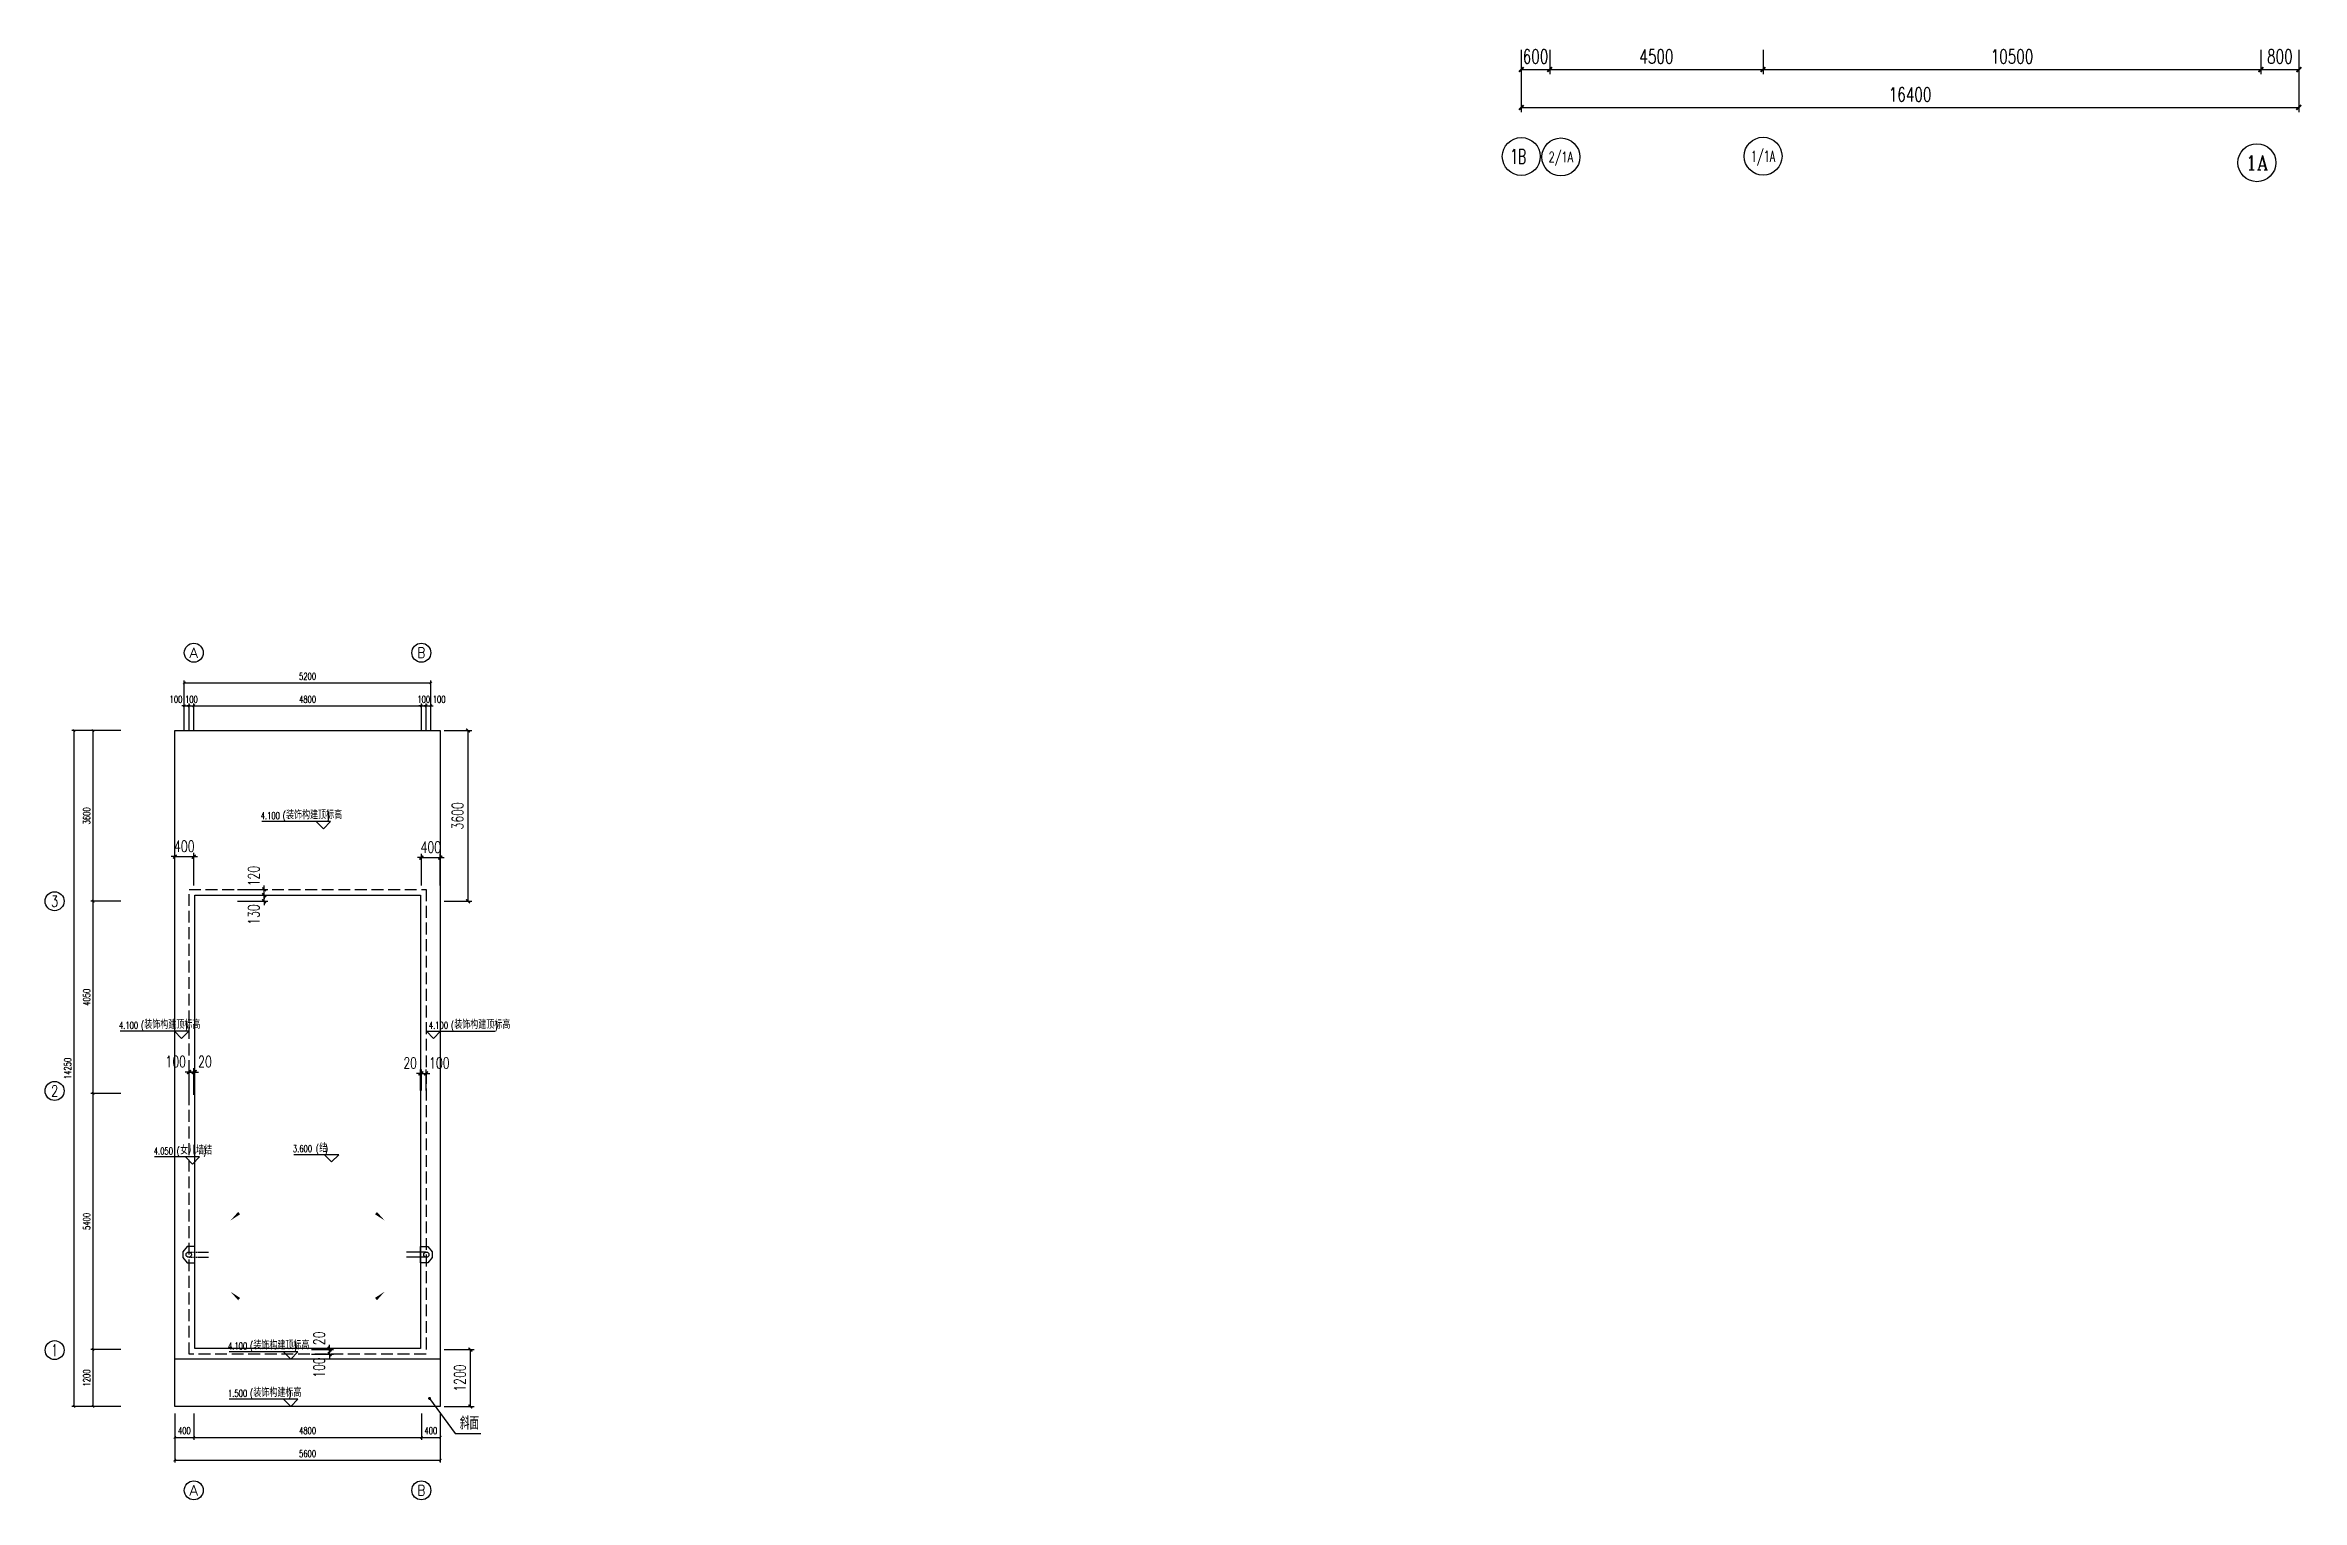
# Model space of a CAD drawing. Extents: x -474411 to 577939, y 0 to 1014176.
# Drawn here: x 384411 to 432010, y 707101 to 737767 of the extents above; entities that cross this region are included whole.
import ezdxf
from ezdxf.enums import TextEntityAlignment as Align

# ---------------------------------------------------------------- set-up
doc = ezdxf.new("R2010")
doc.units = 0
doc.header["$LTSCALE"] = 1000
doc.header["$MEASUREMENT"] = 0
doc.linetypes.add('DASH', pattern=[0.35, 0.25, -0.1])
doc.layers.get('Defpoints').update_dxf_attribs({"color": 210})
for name, color, linetype in [('A-AXIS-D', 1, 'Continuous'), ('A-AXIS-DP', 126, 'Continuous'), ('A-AXIS-ELEV', 4, 'Continuous'), ('A-AXIS-SYMB', 3, 'Continuous'), ('A-DRAIN', 142, 'Continuous'), ('A-LIN-V', 9, 'Continuous'), ('A-SFCE', 30, 'Continuous'), ('PUB_TEXT', 7, 'Continuous')]:
    doc.layers.add(name, color=color, linetype=linetype)
doc.styles.add('_TCH_AXIS', font='COMPLEX', dxfattribs={"bigfont": 'GBCBIG'})
doc.styles.add('_TCH_DIM', font='SIMPLEX', dxfattribs={"bigfont": 'GBCBIG'})
doc.styles.add('_TCH_DIM_T3', font='SIMPLEX', dxfattribs={"width": 0.705882, "bigfont": 'GBCBIG'})
doc.dimstyles.new('_TCH_ARCH&&100', dxfattribs={"dimtxt": 297.5, "dimasz": 100, "dimexe": 100, "dimexo": 100, "dimgap": 126.25, "dimtad": 1, "dimdec": 0, "dimzin": 0, "dimdsep": 46, "dimtxsty": '_TCH_DIM_T3', "dimblk": 'ARCHTICK', "dimcen": 0.09, "dimclrt": 7, "dimazin": 2, "dimtfac": 1, "dimtdec": 0, "dimtix": 1, "dimtmove": 2, "dimatfit": 3, "dimfxl": 0, "dimtolj": 1, "dimtzin": 0, "dimarcsym": 0})
doc.dimstyles.new('_TCH_ARCH&&50', dxfattribs={"dimtxt": 148.75, "dimasz": 50, "dimexe": 50, "dimexo": 50, "dimgap": 63.125, "dimtad": 1, "dimdec": 0, "dimzin": 0, "dimdsep": 46, "dimtxsty": '_TCH_DIM_T3', "dimblk": 'ARCHTICK', "dimcen": 0.09, "dimclrt": 7, "dimazin": 2, "dimtfac": 1, "dimtdec": 0, "dimtix": 1, "dimtmove": 2, "dimatfit": 3, "dimfxl": 0, "dimtolj": 1, "dimtzin": 0, "dimarcsym": 0})
doc.dimstyles.new('_TCH_ARCH&&80', dxfattribs={"dimtxt": 238, "dimasz": 80, "dimexe": 80, "dimexo": 80, "dimgap": 101, "dimtad": 1, "dimdec": 0, "dimzin": 0, "dimdsep": 46, "dimtxsty": '_TCH_DIM_T3', "dimblk": 'ARCHTICK', "dimcen": 0.09, "dimclrt": 7, "dimazin": 2, "dimtfac": 1, "dimtdec": 0, "dimtix": 1, "dimtmove": 2, "dimatfit": 3, "dimfxl": 0, "dimtolj": 1, "dimtzin": 0, "dimarcsym": 0})

# ---------------------------------------------------------------- blocks, each defined once
blk = doc.blocks.new('_ArchTick')
at = {"color": 0, "linetype": 'ByBlock', "const_width": 0.4}
blk.add_lwpolyline([(-0.5, -0.5), (0.5, 0.5)], dxfattribs=at)
blk = doc.blocks.new('*D893')
at = {"layer": 'A-AXIS-D', "color": 0, "lineweight": -2}
for p, q in [((415546, 737667), (415546, 737153)), ((416146, 737667), (416146, 737153)), ((415546, 737253), (416146, 737253))]:
    blk.add_line(p, q, dxfattribs=at)
at = {"layer": 'Defpoints', "color": 0}
for p in [(415546, 737767), (416146, 737767), (416146, 737253)]:
    blk.add_point(p, dxfattribs=at)
at = {"layer": 'A-AXIS-D', "color": 0, "lineweight": -2, "xscale": 100, "yscale": 100, "zscale": 100, "rotation": 180}
blk.add_blockref('_ArchTick', (415546, 737253), dxfattribs=at)
at = {"layer": 'A-AXIS-D', "color": 0, "lineweight": -2, "xscale": 100, "yscale": 100, "zscale": 100}
blk.add_blockref('_ArchTick', (416146, 737253), dxfattribs=at)
at = {"layer": 'A-AXIS-D', "color": 7, "insert": (415846, 737528), "char_height": 297.5, "attachment_point": 5, "style": '_TCH_DIM_T3'}
blk.add_mtext('\\A1;600', dxfattribs=at)
blk = doc.blocks.new('*D894')
at = {"layer": 'A-AXIS-D', "color": 0, "lineweight": -2}
for p, q in [((416146, 737667), (416146, 737153)), ((420646, 737667), (420646, 737153)), ((416146, 737253), (420646, 737253))]:
    blk.add_line(p, q, dxfattribs=at)
at = {"layer": 'Defpoints', "color": 0}
for p in [(416146, 737767), (420646, 737767), (420646, 737253)]:
    blk.add_point(p, dxfattribs=at)
at = {"layer": 'A-AXIS-D', "color": 0, "lineweight": -2, "xscale": 100, "yscale": 100, "zscale": 100, "rotation": 180}
blk.add_blockref('_ArchTick', (416146, 737253), dxfattribs=at)
at = {"layer": 'A-AXIS-D', "color": 0, "lineweight": -2, "xscale": 100, "yscale": 100, "zscale": 100}
blk.add_blockref('_ArchTick', (420646, 737253), dxfattribs=at)
at = {"layer": 'A-AXIS-D', "color": 7, "insert": (418396, 737528), "char_height": 297.5, "attachment_point": 5, "style": '_TCH_DIM_T3'}
blk.add_mtext('\\A1;4500', dxfattribs=at)
blk = doc.blocks.new('*D895')
at = {"layer": 'A-AXIS-D', "color": 0, "lineweight": -2}
for p, q in [((420646, 737667), (420646, 737153)), ((431146, 737667), (431146, 737153)), ((420646, 737253), (431146, 737253))]:
    blk.add_line(p, q, dxfattribs=at)
at = {"layer": 'Defpoints', "color": 0}
for p in [(420646, 737767), (431146, 737767), (431146, 737253)]:
    blk.add_point(p, dxfattribs=at)
at = {"layer": 'A-AXIS-D', "color": 0, "lineweight": -2, "xscale": 100, "yscale": 100, "zscale": 100, "rotation": 180}
blk.add_blockref('_ArchTick', (420646, 737253), dxfattribs=at)
at = {"layer": 'A-AXIS-D', "color": 0, "lineweight": -2, "xscale": 100, "yscale": 100, "zscale": 100}
blk.add_blockref('_ArchTick', (431146, 737253), dxfattribs=at)
at = {"layer": 'A-AXIS-D', "color": 7, "insert": (425896, 737528), "char_height": 297.5, "attachment_point": 5, "style": '_TCH_DIM_T3'}
blk.add_mtext('\\A1;10500', dxfattribs=at)
blk = doc.blocks.new('*D896')
at = {"layer": 'A-AXIS-D', "color": 0, "lineweight": -2}
for p, q in [((431146, 737667), (431146, 737153)), ((431946, 737667), (431946, 737153)), ((431146, 737253), (431946, 737253))]:
    blk.add_line(p, q, dxfattribs=at)
at = {"layer": 'Defpoints', "color": 0}
for p in [(431146, 737767), (431946, 737767), (431946, 737253)]:
    blk.add_point(p, dxfattribs=at)
at = {"layer": 'A-AXIS-D', "color": 0, "lineweight": -2, "xscale": 100, "yscale": 100, "zscale": 100, "rotation": 180}
blk.add_blockref('_ArchTick', (431146, 737253), dxfattribs=at)
at = {"layer": 'A-AXIS-D', "color": 0, "lineweight": -2, "xscale": 100, "yscale": 100, "zscale": 100}
blk.add_blockref('_ArchTick', (431946, 737253), dxfattribs=at)
at = {"layer": 'A-AXIS-D', "color": 7, "insert": (431546, 737528), "char_height": 297.5, "attachment_point": 5, "style": '_TCH_DIM_T3'}
blk.add_mtext('\\A1;800', dxfattribs=at)
blk = doc.blocks.new('*D897')
at = {"layer": 'A-AXIS-D', "color": 0, "lineweight": -2}
for p, q in [((415546, 737567), (415546, 736353)), ((431946, 737567), (431946, 736353)), ((415546, 736453), (431946, 736453))]:
    blk.add_line(p, q, dxfattribs=at)
at = {"layer": 'Defpoints', "color": 0}
for p in [(415546, 737667), (431946, 737667), (431946, 736453)]:
    blk.add_point(p, dxfattribs=at)
at = {"layer": 'A-AXIS-D', "color": 0, "lineweight": -2, "xscale": 100, "yscale": 100, "zscale": 100, "rotation": 180}
blk.add_blockref('_ArchTick', (415546, 736453), dxfattribs=at)
at = {"layer": 'A-AXIS-D', "color": 0, "lineweight": -2, "xscale": 100, "yscale": 100, "zscale": 100}
blk.add_blockref('_ArchTick', (431946, 736453), dxfattribs=at)
at = {"layer": 'A-AXIS-D', "color": 7, "insert": (423746, 736728), "char_height": 297.5, "attachment_point": 5, "style": '_TCH_DIM_T3'}
blk.add_mtext('\\A1;16400', dxfattribs=at)
blk = doc.blocks.new('*D949')
at = {"layer": 'A-AXIS-D', "color": 0, "lineweight": -2}
for p, q in [((386008, 710270), (385372, 710270)), ((385422, 709070), (385422, 710270)), ((386008, 709070), (385372, 709070))]:
    blk.add_line(p, q, dxfattribs=at)
at = {"layer": 'Defpoints', "color": 0}
for p in [(385422, 710270), (386058, 710270), (386058, 709070)]:
    blk.add_point(p, dxfattribs=at)
at = {"layer": 'A-AXIS-D', "color": 0, "lineweight": -2, "xscale": 50, "yscale": 50, "zscale": 50}
for p, rotation in [((385422, 710270), 90), ((385422, 709070), 270)]:
    blk.add_blockref('_ArchTick', p, dxfattribs=dict(at, rotation=rotation))
at = {"layer": 'A-AXIS-D', "color": 7, "insert": (385284, 709670), "char_height": 148.8, "attachment_point": 5, "rotation": 90, "style": '_TCH_DIM_T3'}
blk.add_mtext('\\A1;1200', dxfattribs=at)
blk = doc.blocks.new('*D950')
at = {"layer": 'A-AXIS-D', "color": 0, "lineweight": -2}
for p, q in [((386008, 715670), (385372, 715670)), ((385422, 710270), (385422, 715670)), ((386008, 710270), (385372, 710270))]:
    blk.add_line(p, q, dxfattribs=at)
at = {"layer": 'Defpoints', "color": 0}
for p in [(385422, 715670), (386058, 715670), (386058, 710270)]:
    blk.add_point(p, dxfattribs=at)
at = {"layer": 'A-AXIS-D', "color": 0, "lineweight": -2, "xscale": 50, "yscale": 50, "zscale": 50}
for p, rotation in [((385422, 715670), 90), ((385422, 710270), 270)]:
    blk.add_blockref('_ArchTick', p, dxfattribs=dict(at, rotation=rotation))
at = {"layer": 'A-AXIS-D', "color": 7, "insert": (385284, 712970), "char_height": 148.8, "attachment_point": 5, "rotation": 90, "style": '_TCH_DIM_T3'}
blk.add_mtext('\\A1;5400', dxfattribs=at)
blk = doc.blocks.new('*D951')
at = {"layer": 'A-AXIS-D', "color": 0, "lineweight": -2}
for p, q in [((386008, 719720), (385372, 719720)), ((385422, 715670), (385422, 719720)), ((386008, 715670), (385372, 715670))]:
    blk.add_line(p, q, dxfattribs=at)
at = {"layer": 'Defpoints', "color": 0}
for p in [(385422, 719720), (386058, 719720), (386058, 715670)]:
    blk.add_point(p, dxfattribs=at)
at = {"layer": 'A-AXIS-D', "color": 0, "lineweight": -2, "xscale": 50, "yscale": 50, "zscale": 50}
for p, rotation in [((385422, 719720), 90), ((385422, 715670), 270)]:
    blk.add_blockref('_ArchTick', p, dxfattribs=dict(at, rotation=rotation))
at = {"layer": 'A-AXIS-D', "color": 7, "insert": (385284, 717695), "char_height": 148.8, "attachment_point": 5, "rotation": 90, "style": '_TCH_DIM_T3'}
blk.add_mtext('\\A1;4050', dxfattribs=at)
blk = doc.blocks.new('*D952')
at = {"layer": 'A-AXIS-D', "color": 0, "lineweight": -2}
for p, q in [((386008, 723320), (385372, 723320)), ((385422, 719720), (385422, 723320)), ((386008, 719720), (385372, 719720))]:
    blk.add_line(p, q, dxfattribs=at)
at = {"layer": 'Defpoints', "color": 0}
for p in [(385422, 723320), (386058, 723320), (386058, 719720)]:
    blk.add_point(p, dxfattribs=at)
at = {"layer": 'A-AXIS-D', "color": 0, "lineweight": -2, "xscale": 50, "yscale": 50, "zscale": 50}
for p, rotation in [((385422, 723320), 90), ((385422, 719720), 270)]:
    blk.add_blockref('_ArchTick', p, dxfattribs=dict(at, rotation=rotation))
at = {"layer": 'A-AXIS-D', "color": 7, "insert": (385284, 721520), "char_height": 148.8, "attachment_point": 5, "rotation": 90, "style": '_TCH_DIM_T3'}
blk.add_mtext('\\A1;3600', dxfattribs=at)
blk = doc.blocks.new('*D953')
at = {"layer": 'A-AXIS-D', "color": 0, "lineweight": -2}
for p, q in [((392346, 708920), (392346, 708369)), ((392746, 708920), (392746, 708369)), ((392346, 708419), (392746, 708419))]:
    blk.add_line(p, q, dxfattribs=at)
at = {"layer": 'Defpoints', "color": 0}
for p in [(392346, 708970), (392746, 708970), (392746, 708419)]:
    blk.add_point(p, dxfattribs=at)
at = {"layer": 'A-AXIS-D', "color": 0, "lineweight": -2, "xscale": 50, "yscale": 50, "zscale": 50, "rotation": 180}
blk.add_blockref('_ArchTick', (392346, 708419), dxfattribs=at)
at = {"layer": 'A-AXIS-D', "color": 0, "lineweight": -2, "xscale": 50, "yscale": 50, "zscale": 50}
blk.add_blockref('_ArchTick', (392746, 708419), dxfattribs=at)
at = {"layer": 'A-AXIS-D', "color": 7, "insert": (392546, 708557), "char_height": 148.8, "attachment_point": 5, "style": '_TCH_DIM_T3'}
blk.add_mtext('\\A1;400', dxfattribs=at)
blk = doc.blocks.new('*D954')
at = {"layer": 'A-AXIS-D', "color": 0, "lineweight": -2}
for p, q in [((387546, 708920), (387546, 708369)), ((392346, 708920), (392346, 708369)), ((387546, 708419), (392346, 708419))]:
    blk.add_line(p, q, dxfattribs=at)
at = {"layer": 'Defpoints', "color": 0}
for p in [(387546, 708970), (392346, 708970), (392346, 708419)]:
    blk.add_point(p, dxfattribs=at)
at = {"layer": 'A-AXIS-D', "color": 0, "lineweight": -2, "xscale": 50, "yscale": 50, "zscale": 50, "rotation": 180}
blk.add_blockref('_ArchTick', (387546, 708419), dxfattribs=at)
at = {"layer": 'A-AXIS-D', "color": 0, "lineweight": -2, "xscale": 50, "yscale": 50, "zscale": 50}
blk.add_blockref('_ArchTick', (392346, 708419), dxfattribs=at)
at = {"layer": 'A-AXIS-D', "color": 7, "insert": (389946, 708557), "char_height": 148.8, "attachment_point": 5, "style": '_TCH_DIM_T3'}
blk.add_mtext('\\A1;4800', dxfattribs=at)
blk = doc.blocks.new('*D955')
at = {"layer": 'A-AXIS-D', "color": 0, "lineweight": -2}
for p, q in [((387146, 708920), (387146, 708369)), ((387546, 708920), (387546, 708369)), ((387146, 708419), (387546, 708419))]:
    blk.add_line(p, q, dxfattribs=at)
at = {"layer": 'Defpoints', "color": 0}
for p in [(387146, 708970), (387546, 708970), (387546, 708419)]:
    blk.add_point(p, dxfattribs=at)
at = {"layer": 'A-AXIS-D', "color": 0, "lineweight": -2, "xscale": 50, "yscale": 50, "zscale": 50, "rotation": 180}
blk.add_blockref('_ArchTick', (387146, 708419), dxfattribs=at)
at = {"layer": 'A-AXIS-D', "color": 0, "lineweight": -2, "xscale": 50, "yscale": 50, "zscale": 50}
blk.add_blockref('_ArchTick', (387546, 708419), dxfattribs=at)
at = {"layer": 'A-AXIS-D', "color": 7, "insert": (387346, 708557), "char_height": 148.8, "attachment_point": 5, "style": '_TCH_DIM_T3'}
blk.add_mtext('\\A1;400', dxfattribs=at)
blk = doc.blocks.new('*D956')
at = {"layer": 'A-AXIS-D', "color": 0, "lineweight": -2}
for p, q in [((387146, 708920), (387146, 707889)), ((392746, 708920), (392746, 707889)), ((387146, 707939), (392746, 707939))]:
    blk.add_line(p, q, dxfattribs=at)
at = {"layer": 'Defpoints', "color": 0}
for p in [(387146, 708970), (392746, 708970), (392746, 707939)]:
    blk.add_point(p, dxfattribs=at)
at = {"layer": 'A-AXIS-D', "color": 0, "lineweight": -2, "xscale": 50, "yscale": 50, "zscale": 50, "rotation": 180}
blk.add_blockref('_ArchTick', (387146, 707939), dxfattribs=at)
at = {"layer": 'A-AXIS-D', "color": 0, "lineweight": -2, "xscale": 50, "yscale": 50, "zscale": 50}
blk.add_blockref('_ArchTick', (392746, 707939), dxfattribs=at)
at = {"layer": 'A-AXIS-D', "color": 7, "insert": (389946, 708077), "char_height": 148.8, "attachment_point": 5, "style": '_TCH_DIM_T3'}
blk.add_mtext('\\A1;5600', dxfattribs=at)
blk = doc.blocks.new('*D957')
at = {"layer": 'A-AXIS-D', "color": 0, "lineweight": -2}
for p, q in [((386008, 723320), (384972, 723320)), ((385022, 709070), (385022, 723320)), ((386008, 709070), (384972, 709070))]:
    blk.add_line(p, q, dxfattribs=at)
at = {"layer": 'Defpoints', "color": 0}
for p in [(385022, 723320), (386058, 723320), (386058, 709070)]:
    blk.add_point(p, dxfattribs=at)
at = {"layer": 'A-AXIS-D', "color": 0, "lineweight": -2, "xscale": 50, "yscale": 50, "zscale": 50}
for p, rotation in [((385022, 723320), 90), ((385022, 709070), 270)]:
    blk.add_blockref('_ArchTick', p, dxfattribs=dict(at, rotation=rotation))
at = {"layer": 'A-AXIS-D', "color": 7, "insert": (384884, 716195), "char_height": 148.8, "attachment_point": 5, "rotation": 90, "style": '_TCH_DIM_T3'}
blk.add_mtext('\\A1;14250', dxfattribs=at)
blk = doc.blocks.new('*D916')
at = {"layer": 'A-AXIS-D', "color": 0, "lineweight": -2}
for p, q in [((392446, 723841), (392396, 723841)), ((392446, 723330), (392446, 723891)), ((392446, 723841), (392546, 723841)), ((392546, 723330), (392546, 723891)), ((392546, 723841), (392596, 723841))]:
    blk.add_line(p, q, dxfattribs=at)
at = {"layer": 'Defpoints', "color": 0}
for p in [(392546, 723841), (392446, 723280), (392546, 723280)]:
    blk.add_point(p, dxfattribs=at)
at = {"layer": 'A-AXIS-D', "color": 0, "lineweight": -2, "xscale": 50, "yscale": 50, "zscale": 50}
blk.add_blockref('_ArchTick', (392446, 723841), dxfattribs=at)
at = {"layer": 'A-AXIS-D', "color": 0, "lineweight": -2, "xscale": 50, "yscale": 50, "zscale": 50, "rotation": 180}
blk.add_blockref('_ArchTick', (392546, 723841), dxfattribs=at)
at = {"layer": 'A-AXIS-D', "color": 7, "insert": (392721, 723979), "char_height": 148.8, "attachment_point": 5, "style": '_TCH_DIM_T3'}
blk.add_mtext('\\A1;100', dxfattribs=at)
blk = doc.blocks.new('*D917')
at = {"layer": 'A-AXIS-D', "color": 0, "lineweight": -2}
for p, q in [((392346, 723841), (392296, 723841)), ((392346, 723330), (392346, 723891)), ((392346, 723841), (392446, 723841)), ((392446, 723330), (392446, 723891)), ((392446, 723841), (392496, 723841))]:
    blk.add_line(p, q, dxfattribs=at)
at = {"layer": 'Defpoints', "color": 0}
for p in [(392446, 723841), (392346, 723280), (392446, 723280)]:
    blk.add_point(p, dxfattribs=at)
at = {"layer": 'A-AXIS-D', "color": 0, "lineweight": -2, "xscale": 50, "yscale": 50, "zscale": 50}
blk.add_blockref('_ArchTick', (392346, 723841), dxfattribs=at)
at = {"layer": 'A-AXIS-D', "color": 0, "lineweight": -2, "xscale": 50, "yscale": 50, "zscale": 50, "rotation": 180}
blk.add_blockref('_ArchTick', (392446, 723841), dxfattribs=at)
at = {"layer": 'A-AXIS-D', "color": 7, "insert": (392396, 723979), "char_height": 148.8, "attachment_point": 5, "style": '_TCH_DIM_T3'}
blk.add_mtext('\\A1;100', dxfattribs=at)
blk = doc.blocks.new('*D918')
at = {"layer": 'A-AXIS-D', "color": 0, "lineweight": -2}
for p, q in [((387546, 723330), (387546, 723891)), ((387546, 723841), (392346, 723841)), ((392346, 723330), (392346, 723891))]:
    blk.add_line(p, q, dxfattribs=at)
at = {"layer": 'Defpoints', "color": 0}
for p in [(392346, 723841), (387546, 723280), (392346, 723280)]:
    blk.add_point(p, dxfattribs=at)
at = {"layer": 'A-AXIS-D', "color": 0, "lineweight": -2, "xscale": 50, "yscale": 50, "zscale": 50, "rotation": 180}
blk.add_blockref('_ArchTick', (387546, 723841), dxfattribs=at)
at = {"layer": 'A-AXIS-D', "color": 0, "lineweight": -2, "xscale": 50, "yscale": 50, "zscale": 50}
blk.add_blockref('_ArchTick', (392346, 723841), dxfattribs=at)
at = {"layer": 'A-AXIS-D', "color": 7, "insert": (389946, 723979), "char_height": 148.8, "attachment_point": 5, "style": '_TCH_DIM_T3'}
blk.add_mtext('\\A1;4800', dxfattribs=at)
blk = doc.blocks.new('*D919')
at = {"layer": 'A-AXIS-D', "color": 0, "lineweight": -2}
for p, q in [((387446, 723841), (387396, 723841)), ((387446, 723330), (387446, 723891)), ((387446, 723841), (387546, 723841)), ((387546, 723330), (387546, 723891)), ((387546, 723841), (387596, 723841))]:
    blk.add_line(p, q, dxfattribs=at)
at = {"layer": 'Defpoints', "color": 0}
for p in [(387546, 723841), (387446, 723280), (387546, 723280)]:
    blk.add_point(p, dxfattribs=at)
at = {"layer": 'A-AXIS-D', "color": 0, "lineweight": -2, "xscale": 50, "yscale": 50, "zscale": 50}
blk.add_blockref('_ArchTick', (387446, 723841), dxfattribs=at)
at = {"layer": 'A-AXIS-D', "color": 0, "lineweight": -2, "xscale": 50, "yscale": 50, "zscale": 50, "rotation": 180}
blk.add_blockref('_ArchTick', (387546, 723841), dxfattribs=at)
at = {"layer": 'A-AXIS-D', "color": 7, "insert": (387496, 723979), "char_height": 148.8, "attachment_point": 5, "style": '_TCH_DIM_T3'}
blk.add_mtext('\\A1;100', dxfattribs=at)
blk = doc.blocks.new('*D920')
at = {"layer": 'A-AXIS-D', "color": 0, "lineweight": -2}
for p, q in [((387346, 723841), (387296, 723841)), ((387346, 723330), (387346, 723891)), ((387346, 723841), (387446, 723841)), ((387446, 723330), (387446, 723891)), ((387446, 723841), (387496, 723841))]:
    blk.add_line(p, q, dxfattribs=at)
at = {"layer": 'Defpoints', "color": 0}
for p in [(387446, 723841), (387346, 723280), (387446, 723280)]:
    blk.add_point(p, dxfattribs=at)
at = {"layer": 'A-AXIS-D', "color": 0, "lineweight": -2, "xscale": 50, "yscale": 50, "zscale": 50}
blk.add_blockref('_ArchTick', (387346, 723841), dxfattribs=at)
at = {"layer": 'A-AXIS-D', "color": 0, "lineweight": -2, "xscale": 50, "yscale": 50, "zscale": 50, "rotation": 180}
blk.add_blockref('_ArchTick', (387446, 723841), dxfattribs=at)
at = {"layer": 'A-AXIS-D', "color": 7, "insert": (387171, 723979), "char_height": 148.8, "attachment_point": 5, "style": '_TCH_DIM_T3'}
blk.add_mtext('\\A1;100', dxfattribs=at)
blk = doc.blocks.new('*D921')
at = {"layer": 'A-AXIS-D', "color": 0, "lineweight": -2}
for p, q in [((387346, 723330), (387346, 724371)), ((387346, 724321), (392546, 724321)), ((392546, 723330), (392546, 724371))]:
    blk.add_line(p, q, dxfattribs=at)
at = {"layer": 'Defpoints', "color": 0}
for p in [(392546, 724321), (387346, 723280), (392546, 723280)]:
    blk.add_point(p, dxfattribs=at)
at = {"layer": 'A-AXIS-D', "color": 0, "lineweight": -2, "xscale": 50, "yscale": 50, "zscale": 50, "rotation": 180}
blk.add_blockref('_ArchTick', (387346, 724321), dxfattribs=at)
at = {"layer": 'A-AXIS-D', "color": 0, "lineweight": -2, "xscale": 50, "yscale": 50, "zscale": 50}
blk.add_blockref('_ArchTick', (392546, 724321), dxfattribs=at)
at = {"layer": 'A-AXIS-D', "color": 7, "insert": (389946, 724459), "char_height": 148.8, "attachment_point": 5, "style": '_TCH_DIM_T3'}
blk.add_mtext('\\A1;5200', dxfattribs=at)
blk = doc.blocks.new('*D1693')
at = {"layer": 'A-AXIS-DP', "color": 0, "lineweight": -2}
for p, q in [((388470, 719850), (389110, 719850)), ((388470, 719720), (389110, 719720)), ((389030, 719850), (389030, 719930)), ((389030, 719720), (389030, 719850)), ((389030, 719720), (389030, 719640))]:
    blk.add_line(p, q, dxfattribs=at)
at = {"layer": 'Defpoints', "color": 0}
for p in [(388390, 719850), (388390, 719720), (389030, 719850)]:
    blk.add_point(p, dxfattribs=at)
at = {"layer": 'A-AXIS-DP', "color": 0, "lineweight": -2, "xscale": 80, "yscale": 80, "zscale": 80}
for p, rotation in [((389030, 719850), 270), ((389030, 719720), 90)]:
    blk.add_blockref('_ArchTick', p, dxfattribs=dict(at, rotation=rotation))
at = {"layer": 'A-AXIS-DP', "color": 7, "insert": (388810, 719440), "char_height": 238, "attachment_point": 5, "rotation": 90, "style": '_TCH_DIM_T3'}
blk.add_mtext('\\A1;130', dxfattribs=at)
blk = doc.blocks.new('*D1694')
at = {"layer": 'A-AXIS-DP', "color": 0, "lineweight": -2}
for p, q in [((388470, 719970), (389110, 719970)), ((388470, 719850), (389110, 719850)), ((389030, 719970), (389030, 720050)), ((389030, 719850), (389030, 719970)), ((389030, 719850), (389030, 719770))]:
    blk.add_line(p, q, dxfattribs=at)
at = {"layer": 'Defpoints', "color": 0}
for p in [(388390, 719970), (388390, 719850), (389030, 719970)]:
    blk.add_point(p, dxfattribs=at)
at = {"layer": 'A-AXIS-DP', "color": 0, "lineweight": -2, "xscale": 80, "yscale": 80, "zscale": 80}
for p, rotation in [((389030, 719970), 270), ((389030, 719850), 90)]:
    blk.add_blockref('_ArchTick', p, dxfattribs=dict(at, rotation=rotation))
at = {"layer": 'A-AXIS-DP', "color": 7, "insert": (388810, 720250), "char_height": 238, "attachment_point": 5, "rotation": 90, "style": '_TCH_DIM_T3'}
blk.add_mtext('\\A1;120', dxfattribs=at)
blk = doc.blocks.new('*D1695')
at = {"layer": 'A-AXIS-DP', "color": 0, "lineweight": -2}
for p, q in [((387446, 716120), (387366, 716120)), ((387446, 715640), (387446, 716200)), ((387446, 716120), (387546, 716120)), ((387546, 715640), (387546, 716200)), ((387546, 716120), (387626, 716120))]:
    blk.add_line(p, q, dxfattribs=at)
at = {"layer": 'Defpoints', "color": 0}
for p in [(387546, 716120), (387446, 715560), (387546, 715560)]:
    blk.add_point(p, dxfattribs=at)
at = {"layer": 'A-AXIS-DP', "color": 0, "lineweight": -2, "xscale": 80, "yscale": 80, "zscale": 80}
blk.add_blockref('_ArchTick', (387446, 716120), dxfattribs=at)
at = {"layer": 'A-AXIS-DP', "color": 0, "lineweight": -2, "xscale": 80, "yscale": 80, "zscale": 80, "rotation": 180}
blk.add_blockref('_ArchTick', (387546, 716120), dxfattribs=at)
at = {"layer": 'A-AXIS-DP', "color": 7, "insert": (387166, 716340), "char_height": 238, "attachment_point": 5, "style": '_TCH_DIM_T3'}
blk.add_mtext('\\A1;100', dxfattribs=at)
blk = doc.blocks.new('*D1696')
at = {"layer": 'A-AXIS-DP', "color": 0, "lineweight": -2}
for p, q in [((387546, 716120), (387466, 716120)), ((387546, 715640), (387546, 716200)), ((387546, 716120), (387566, 716120)), ((387566, 715640), (387566, 716200)), ((387566, 716120), (387646, 716120))]:
    blk.add_line(p, q, dxfattribs=at)
at = {"layer": 'Defpoints', "color": 0}
for p in [(387566, 716120), (387546, 715560), (387566, 715560)]:
    blk.add_point(p, dxfattribs=at)
at = {"layer": 'A-AXIS-DP', "color": 0, "lineweight": -2, "xscale": 80, "yscale": 80, "zscale": 80}
blk.add_blockref('_ArchTick', (387546, 716120), dxfattribs=at)
at = {"layer": 'A-AXIS-DP', "color": 0, "lineweight": -2, "xscale": 80, "yscale": 80, "zscale": 80, "rotation": 180}
blk.add_blockref('_ArchTick', (387566, 716120), dxfattribs=at)
at = {"layer": 'A-AXIS-DP', "color": 7, "insert": (387782, 716340), "char_height": 238, "attachment_point": 5, "style": '_TCH_DIM_T3'}
blk.add_mtext('\\A1;20', dxfattribs=at)
blk = doc.blocks.new('*D1697')
at = {"layer": 'A-AXIS-DP', "color": 0, "lineweight": -2}
for p, q in [((392326, 716090), (392246, 716090)), ((392326, 715730), (392326, 716170)), ((392326, 716090), (392346, 716090)), ((392346, 715730), (392346, 716170)), ((392346, 716090), (392426, 716090))]:
    blk.add_line(p, q, dxfattribs=at)
at = {"layer": 'Defpoints', "color": 0}
for p in [(392346, 716090), (392326, 715650), (392346, 715650)]:
    blk.add_point(p, dxfattribs=at)
at = {"layer": 'A-AXIS-DP', "color": 0, "lineweight": -2, "xscale": 80, "yscale": 80, "zscale": 80}
blk.add_blockref('_ArchTick', (392326, 716090), dxfattribs=at)
at = {"layer": 'A-AXIS-DP', "color": 0, "lineweight": -2, "xscale": 80, "yscale": 80, "zscale": 80, "rotation": 180}
blk.add_blockref('_ArchTick', (392346, 716090), dxfattribs=at)
at = {"layer": 'A-AXIS-DP', "color": 7, "insert": (392110, 716310), "char_height": 238, "attachment_point": 5, "style": '_TCH_DIM_T3'}
blk.add_mtext('\\A1;20', dxfattribs=at)
blk = doc.blocks.new('*D1698')
at = {"layer": 'A-AXIS-DP', "color": 0, "lineweight": -2}
for p, q in [((392346, 716090), (392266, 716090)), ((392346, 715730), (392346, 716170)), ((392346, 716090), (392446, 716090)), ((392446, 715730), (392446, 716170)), ((392446, 716090), (392526, 716090))]:
    blk.add_line(p, q, dxfattribs=at)
at = {"layer": 'Defpoints', "color": 0}
for p in [(392446, 716090), (392346, 715650), (392446, 715650)]:
    blk.add_point(p, dxfattribs=at)
at = {"layer": 'A-AXIS-DP', "color": 0, "lineweight": -2, "xscale": 80, "yscale": 80, "zscale": 80}
blk.add_blockref('_ArchTick', (392346, 716090), dxfattribs=at)
at = {"layer": 'A-AXIS-DP', "color": 0, "lineweight": -2, "xscale": 80, "yscale": 80, "zscale": 80, "rotation": 180}
blk.add_blockref('_ArchTick', (392446, 716090), dxfattribs=at)
at = {"layer": 'A-AXIS-DP', "color": 7, "insert": (392726, 716310), "char_height": 238, "attachment_point": 5, "style": '_TCH_DIM_T3'}
blk.add_mtext('\\A1;100', dxfattribs=at)
blk = doc.blocks.new('*D1699')
at = {"layer": 'A-AXIS-DP', "color": 0, "lineweight": -2}
for p, q in [((390026, 710270), (390490, 710270)), ((390410, 710270), (390410, 710350)), ((390410, 710170), (390410, 710270)), ((390026, 710170), (390490, 710170)), ((390410, 710170), (390410, 710090))]:
    blk.add_line(p, q, dxfattribs=at)
at = {"layer": 'Defpoints', "color": 0}
for p in [(389946, 710270), (390410, 710270), (389946, 710170)]:
    blk.add_point(p, dxfattribs=at)
at = {"layer": 'A-AXIS-DP', "color": 0, "lineweight": -2, "xscale": 80, "yscale": 80, "zscale": 80}
for p, rotation in [((390410, 710270), 270), ((390410, 710170), 90)]:
    blk.add_blockref('_ArchTick', p, dxfattribs=dict(at, rotation=rotation))
at = {"layer": 'A-AXIS-DP', "color": 7, "insert": (390190, 709890), "char_height": 238, "attachment_point": 5, "rotation": 90, "style": '_TCH_DIM_T3'}
blk.add_mtext('\\A1;100', dxfattribs=at)
blk = doc.blocks.new('*D1700')
at = {"layer": 'A-AXIS-DP', "color": 0, "lineweight": -2}
for p, q in [((390026, 710290), (390490, 710290)), ((390026, 710270), (390490, 710270)), ((390410, 710290), (390410, 710370)), ((390410, 710270), (390410, 710290)), ((390410, 710270), (390410, 710190))]:
    blk.add_line(p, q, dxfattribs=at)
at = {"layer": 'Defpoints', "color": 0}
for p in [(389946, 710290), (389946, 710270), (390410, 710290)]:
    blk.add_point(p, dxfattribs=at)
at = {"layer": 'A-AXIS-DP', "color": 0, "lineweight": -2, "xscale": 80, "yscale": 80, "zscale": 80}
for p, rotation in [((390410, 710290), 270), ((390410, 710270), 90)]:
    blk.add_blockref('_ArchTick', p, dxfattribs=dict(at, rotation=rotation))
at = {"layer": 'A-AXIS-DP', "color": 7, "insert": (390190, 710506), "char_height": 238, "attachment_point": 5, "rotation": 90, "style": '_TCH_DIM_T3'}
blk.add_mtext('\\A1;20', dxfattribs=at)
blk = doc.blocks.new('*D1689')
at = {"layer": 'A-AXIS-DP', "color": 0, "lineweight": -2}
for p, q in [((392826, 723320), (393410, 723320)), ((393330, 719720), (393330, 723320)), ((392826, 719720), (393410, 719720))]:
    blk.add_line(p, q, dxfattribs=at)
at = {"layer": 'Defpoints', "color": 0}
for p in [(392746, 723320), (393330, 723320), (392746, 719720)]:
    blk.add_point(p, dxfattribs=at)
at = {"layer": 'A-AXIS-DP', "color": 0, "lineweight": -2, "xscale": 80, "yscale": 80, "zscale": 80}
for p, rotation in [((393330, 723320), 90), ((393330, 719720), 270)]:
    blk.add_blockref('_ArchTick', p, dxfattribs=dict(at, rotation=rotation))
at = {"layer": 'A-AXIS-DP', "color": 7, "insert": (393110, 721520), "char_height": 238, "attachment_point": 5, "rotation": 90, "style": '_TCH_DIM_T3'}
blk.add_mtext('\\A1;3600', dxfattribs=at)
blk = doc.blocks.new('*D1690')
at = {"layer": 'A-AXIS-DP', "color": 0, "lineweight": -2}
for p, q in [((392826, 710270), (393460, 710270)), ((393380, 709070), (393380, 710270)), ((392826, 709070), (393460, 709070))]:
    blk.add_line(p, q, dxfattribs=at)
at = {"layer": 'Defpoints', "color": 0}
for p in [(392746, 710270), (393380, 710270), (392746, 709070)]:
    blk.add_point(p, dxfattribs=at)
at = {"layer": 'A-AXIS-DP', "color": 0, "lineweight": -2, "xscale": 80, "yscale": 80, "zscale": 80}
for p, rotation in [((393380, 710270), 90), ((393380, 709070), 270)]:
    blk.add_blockref('_ArchTick', p, dxfattribs=dict(at, rotation=rotation))
at = {"layer": 'A-AXIS-DP', "color": 7, "insert": (393160, 709670), "char_height": 238, "attachment_point": 5, "rotation": 90, "style": '_TCH_DIM_T3'}
blk.add_mtext('\\A1;1200', dxfattribs=at)
blk = doc.blocks.new('*D1691')
at = {"layer": 'A-AXIS-DP', "color": 0, "lineweight": -2}
for p, q in [((387146, 720660), (387066, 720660)), ((387146, 720050), (387146, 720740)), ((387146, 720660), (387546, 720660)), ((387546, 720050), (387546, 720740)), ((387546, 720660), (387626, 720660))]:
    blk.add_line(p, q, dxfattribs=at)
at = {"layer": 'Defpoints', "color": 0}
for p in [(387546, 720660), (387146, 719970), (387546, 719970)]:
    blk.add_point(p, dxfattribs=at)
at = {"layer": 'A-AXIS-DP', "color": 0, "lineweight": -2, "xscale": 80, "yscale": 80, "zscale": 80}
blk.add_blockref('_ArchTick', (387146, 720660), dxfattribs=at)
at = {"layer": 'A-AXIS-DP', "color": 0, "lineweight": -2, "xscale": 80, "yscale": 80, "zscale": 80, "rotation": 180}
blk.add_blockref('_ArchTick', (387546, 720660), dxfattribs=at)
at = {"layer": 'A-AXIS-DP', "color": 7, "insert": (387346, 720880), "char_height": 238, "attachment_point": 5, "style": '_TCH_DIM_T3'}
blk.add_mtext('\\A1;400', dxfattribs=at)
blk = doc.blocks.new('*D1692')
at = {"layer": 'A-AXIS-DP', "color": 0, "lineweight": -2}
for p, q in [((392346, 720050), (392346, 720720)), ((392746, 720050), (392746, 720720)), ((392346, 720640), (392266, 720640)), ((392346, 720640), (392746, 720640)), ((392746, 720640), (392826, 720640))]:
    blk.add_line(p, q, dxfattribs=at)
at = {"layer": 'Defpoints', "color": 0}
for p in [(392746, 720640), (392346, 719970), (392746, 719970)]:
    blk.add_point(p, dxfattribs=at)
at = {"layer": 'A-AXIS-DP', "color": 0, "lineweight": -2, "xscale": 80, "yscale": 80, "zscale": 80}
blk.add_blockref('_ArchTick', (392346, 720640), dxfattribs=at)
at = {"layer": 'A-AXIS-DP', "color": 0, "lineweight": -2, "xscale": 80, "yscale": 80, "zscale": 80, "rotation": 180}
blk.add_blockref('_ArchTick', (392746, 720640), dxfattribs=at)
at = {"layer": 'A-AXIS-DP', "color": 7, "insert": (392546, 720860), "char_height": 238, "attachment_point": 5, "style": '_TCH_DIM_T3'}
blk.add_mtext('\\A1;400', dxfattribs=at)

msp = doc.modelspace()

# ---------------------------------------------------------------- linework, layer by layer
at = {"layer": 'A-AXIS-D', "color": 8}
for centre, radius in [((415545.8, 735420), 400), ((416380.9, 735410), 400), ((420645.8, 735426.1), 400), ((431060.9, 735288.9), 400), ((387545.8, 724959.2), 200), ((392345.8, 724959.2), 200), ((384610.8, 719720), 200), ((384610.8, 715720.9), 200), ((384611.2, 710257.6), 200), ((387545.8, 707301.5), 200), ((392345.8, 707301.5), 200)]:
    msp.add_circle(centre, radius, dxfattribs=at)
at = {"layer": 'A-AXIS-ELEV', "color": 8}
for p, q in [((390430, 721400), (388980, 721400)), ((390280, 721250), (390130, 721400)), ((390280, 721250), (390430, 721400)), ((387440, 716980), (385990, 716980)), ((387290, 716830), (387140, 716980)), ((387290, 716830), (387440, 716980)), ((392602, 716830), (392452, 716980)), ((392452, 716980), (393902, 716980)), ((392602, 716830), (392752, 716980)), ((387670, 714330), (386720.9, 714330)), ((387520, 714180), (387370, 714330)), ((387520, 714180), (387670, 714330)), ((390604.1, 714376.7), (389655, 714376.7)), ((390454.1, 714226.7), (390304.1, 714376.7)), ((390454.1, 714226.7), (390604.1, 714376.7)), ((389740, 710220.3), (388290, 710220.3)), ((389590, 710070.3), (389440, 710220.3)), ((389590, 710070.3), (389740, 710220.3)), ((389740, 709220.3), (388290, 709220.3)), ((389590, 709070.3), (389440, 709220.3)), ((389590, 709070.3), (389740, 709220.3))]:
    msp.add_line(p, q, dxfattribs=at)
at = {"layer": 'A-AXIS-SYMB', "color": 8}
for p, q in [((392520, 709240), (393060, 708500)), ((393060, 708500), (393600, 708500))]:
    msp.add_line(p, q, dxfattribs=at)
for points in [[(389280, 713810, 0, 0, 0), (388320, 712990, 0, 64, 0), (388502.5, 713145.9, 0, 0, 0)], [(390611.6, 713810, 0, 0, 0), (391571.6, 712990, 0, 64, 0), (391389.1, 713145.9, 0, 0, 0)], [(389280, 710670, 0, 0, 0), (388320, 711490, 0, 64, 0), (388502.5, 711334.1, 0, 0, 0)], [(390611.6, 710670, 0, 0, 0), (391571.6, 711490, 0, 64, 0), (391389.1, 711334.1, 0, 0, 0)]]:
    msp.add_lwpolyline(points, format="xyseb", dxfattribs=at)
at = {"layer": 'A-AXIS-SYMB', "color": 8, "const_width": 32}
msp.add_lwpolyline([(392510.6, 709252.9, 1), (392529.4, 709227.1, 1)], format="xyb", close=True, dxfattribs=at)
at = {"layer": 'A-DRAIN', "color": 8}
for points in [[(387409.1, 712095.3), (387566.1, 712095.3), (387566.1, 712445.3), (387409.1, 712445.3), (387316.1, 712329.1), (387316.1, 712211.6)], [(392482.5, 712095.3), (392325.5, 712095.3), (392325.5, 712445.3), (392482.5, 712445.3), (392575.5, 712329.1), (392575.5, 712211.6)]]:
    msp.add_lwpolyline(points, close=True, dxfattribs=at)
at = {"layer": 'A-DRAIN', "color": 8, "linetype": 'DASH', "ltscale": 0.1}
for points in [[(387446.1, 712320.3), (387856.1, 712320.3)], [(387446.1, 712220.3), (387856.1, 712220.3)], [(392445.5, 712320.3), (392035.5, 712320.3)], [(392445.5, 712220.3), (392035.5, 712220.3)]]:
    msp.add_lwpolyline(points, dxfattribs=at)
at = {"layer": 'A-DRAIN', "color": 8}
for centre in [(387439.5, 712269.8), (392452.1, 712269.8)]:
    msp.add_circle(centre, 55, dxfattribs=at)
at = {"layer": 'A-LIN-V', "color": 8}
msp.add_line((392745.8, 710070.3), (387145.8, 710070.3), dxfattribs=at)
at = {"layer": 'A-LIN-V'}
msp.add_lwpolyline([(387145.8, 723320), (392745.8, 723320), (392745.8, 709070.3), (387145.8, 709070.3)], close=True, dxfattribs=at)
at = {"layer": 'A-SFCE', "color": 8, "linetype": 'DASH'}
msp.add_lwpolyline([(392445.8, 710170.3), (387446.1, 710170.3), (387446.1, 719970.3), (392445.8, 719970.3)], close=True, dxfattribs=at)
at = {"layer": 'A-SFCE', "color": 8}
msp.add_lwpolyline([(392325.8, 710290.3), (387566.1, 710290.3), (387566.1, 719850.3), (392325.8, 719850.3)], close=True, dxfattribs=at)

# ---------------------------------------------------------------- texts
at = {"layer": 'PUB_TEXT', "color": 8, "style": '_TCH_AXIS'}
for s, height, width, p, p2 in [('1B ', 307.25, 0.551724, (415311.7, 735266.4), (415779.9, 735266.4)), ('2/1A', 219.77, 0.65625, (416123.4, 735300.1), (416638.5, 735300.1)), ('1/1A', 232.83, 0.65625, (420391.2, 735309.7), (420900.5, 735309.7))]:
    msp.add_text(s, height=height, dxfattribs=dict(at, width=width)).set_placement(p, p2, align=Align.FIT)
for s, height, p, p2 in [('1A', 300.65, (430824.7, 735138.5), (431297.1, 735138.5)), ('A', 212.6, (387454.7, 724852.9), (387636.9, 724852.9)), ('B', 217.6, (392257.7, 724850.4), (392433.9, 724850.4)), ('3', 233, (384533.1, 719603.5), (384688.4, 719603.5)), ('2', 233, (384533.1, 715604.5), (384688.4, 715604.5)), ('1', 257.4, (384556, 710128.9), (384666.3, 710128.9)), ('A', 212.6, (387454.7, 707195.2), (387636.9, 707195.2)), ('B', 217.6, (392257.7, 707192.7), (392433.9, 707192.7))]:
    msp.add_text(s, height=height, dxfattribs=at).set_placement(p, p2, align=Align.FIT)
at = {"layer": 'PUB_TEXT', "color": 8, "style": '_TCH_DIM', "width": 0.705882}
for s, height, p in [('(', 148.8, (389422.5, 721452.5)), (')', 148.8, (390352.6, 721452.5)), ('4.100', 148.75, (388957.5, 721452.5)), ('4.100', 148.75, (385967.5, 717032.5)), ('(', 148.8, (386432.5, 717032.5)), (')', 148.8, (387362.6, 717032.5)), ('4.100', 148.75, (392505, 717032.5)), ('(', 148.8, (392970, 717032.5)), (')', 148.8, (393900.1, 717032.5)), ('4.050', 148.75, (386702.4, 714382.5)), ('(', 148.8, (387187.4, 714382.5)), (')', 148.8, (387748.9, 714382.5)), ('3.600', 148.75, (389636.5, 714429.2)), ('(', 148.8, (390121.5, 714429.2)), (')', 148.8, (390314.4, 714429.2)), ('4.100', 148.75, (388267.5, 710272.8)), ('(', 148.8, (388732.5, 710272.8)), (')', 148.8, (389662.6, 710272.8)), ('1.500', 148.75, (388267.5, 709272.8)), ('(', 148.8, (388732.5, 709272.8)), (')', 148.8, (389539.7, 709272.8))]:
    msp.add_text(s, height=height, dxfattribs=at).set_placement(p)
at = {"layer": 'PUB_TEXT', "color": 8, "style": '_TCH_DIM'}
for s, height, p in [('装饰构建顶标高', 168.79, (389492.5, 721452.5)), ('装饰构建顶标高', 168.79, (386502.5, 717032.5)), ('装饰构建顶标高', 168.79, (393040, 717032.5)), ('女儿墙结', 168.79, (387257.4, 714382.5)), ('结', 168.8, (390191.5, 714429.2)), ('装饰构建顶标高', 168.79, (388802.5, 710272.8)), ('装饰构建标高', 168.79, (388802.5, 709272.8)), ('斜面', 270.07, (393158.6, 708584))]:
    msp.add_text(s, height=height, dxfattribs=at).set_placement(p)

# ---------------------------------------------------------------- dimensions: what is measured, and where the dimension line sits
at = {"layer": 'A-AXIS-D', "color": 8}
for base, p1, p2, picture, middle in [((416145.8, 737253.3), (415545.8, 737766.9), (416145.8, 737766.9), '*D893', (415845.8, 737528.3)), ((431945.8, 736453.3), (415545.8, 737666.9), (431945.8, 737666.9), '*D897', (423745.8, 736728.3)), ((420645.8, 737253.3), (416145.8, 737766.9), (420645.8, 737766.9), '*D894', (418395.8, 737528.3)), ((431145.8, 737253.3), (420645.8, 737766.9), (431145.8, 737766.9), '*D895', (425895.8, 737528.3)), ((431945.8, 737253.3), (431145.8, 737766.9), (431945.8, 737766.9), '*D896', (431545.8, 737528.3))]:
    dim = msp.add_linear_dim(base=base, p1=p1, p2=p2, angle=0, dimstyle='_TCH_ARCH&&100', override={"dimgap": 0}, dxfattribs=at)
    dim.commit()
    dim.dimension.update_dxf_attribs({"geometry": picture, "text_midpoint": middle, "dimtype": 161})
for p1, p2, distance, picture, middle in [((387346.1, 723280.3), (392545.8, 723280.3), 1041.1, '*D921', (389946, 724458.9)), ((387445.8, 723280.3), (387545.8, 723280.3), 561.1, '*D919', (387495.8, 723978.9)), ((387545.8, 723280.3), (392345.8, 723280.3), 561.1, '*D918', (389945.8, 723978.9)), ((392345.8, 723280.3), (392445.8, 723280.3), 561.1, '*D917', (392395.8, 723978.9)), ((386057.8, 709070.3), (386057.8, 723320), 1036, '*D957', (384884.3, 716195.2)), ((386057.8, 719720), (386057.8, 723320), 636, '*D952', (385284.3, 721520)), ((386057.8, 715670.3), (386057.8, 719720), 636, '*D951', (385284.3, 717695.2)), ((386057.8, 710270.3), (386057.8, 715670.3), 636, '*D950', (385284.3, 712970.3)), ((386057.8, 709070.3), (386057.8, 710270.3), 636, '*D949', (385284.3, 709670.3)), ((387145.8, 708970.3), (387545.8, 708970.3), -551.1, '*D955', (387345.8, 708556.8)), ((387145.8, 708970.3), (392745.8, 708970.3), -1031.1, '*D956', (389945.8, 708076.8)), ((387545.8, 708970.3), (392345.8, 708970.3), -551.1, '*D954', (389945.8, 708556.8)), ((392345.8, 708970.3), (392745.8, 708970.3), -551.1, '*D953', (392545.8, 708556.8))]:
    dim = msp.add_aligned_dim(p1=p1, p2=p2, distance=distance, dimstyle='_TCH_ARCH&&50', dxfattribs=at)
    dim.commit()
    dim.dimension.update_dxf_attribs({"geometry": picture, "text_midpoint": middle})
for base, p1, p2, picture, middle in [((387445.8, 723841.4), (387346.1, 723280.3), (387445.8, 723280.3), '*D920', (387171.1, 723978.9)), ((392545.8, 723841.4), (392445.8, 723280.3), (392545.8, 723280.3), '*D916', (392720.8, 723978.9))]:
    dim = msp.add_linear_dim(base=base, p1=p1, p2=p2, angle=0, dimstyle='_TCH_ARCH&&50', dxfattribs=at)
    dim.commit()
    dim.dimension.update_dxf_attribs({"geometry": picture, "text_midpoint": middle, "dimtype": 161})
at = {"layer": 'A-AXIS-DP', "color": 8}
for p1, p2, distance, picture, middle in [((392745.8, 719720), (392745.8, 723320), -584.2, '*D1689', (393110, 721520)), ((387145.8, 719970.3), (387545.8, 719970.3), 689.7, '*D1691', (387345.8, 720880)), ((392345.8, 719970.3), (392745.8, 719970.3), 669.7, '*D1692', (392545.8, 720860)), ((392745.8, 709070.3), (392745.8, 710270.3), -634.2, '*D1690', (393160, 709670.3))]:
    dim = msp.add_aligned_dim(p1=p1, p2=p2, distance=distance, dimstyle='_TCH_ARCH&&80', dxfattribs=at)
    dim.commit()
    dim.dimension.update_dxf_attribs({"geometry": picture, "text_midpoint": middle})
for base, p1, p2, angle, picture, middle in [((389030, 719970.3), (388390, 719850.3), (388390, 719970.3), 90, '*D1694', (388810, 720250.3)), ((389030, 719850.3), (388390, 719720), (388390, 719850.3), 90, '*D1693', (388810, 719440)), ((387545.8, 716120), (387446.1, 715560), (387545.8, 715560), 0, '*D1695', (387166.1, 716340)), ((387566.1, 716120), (387545.8, 715560), (387566.1, 715560), 0, '*D1696', (387782.1, 716340)), ((392345.8, 716090), (392325.8, 715650), (392345.8, 715650), 0, '*D1697', (392109.8, 716310)), ((392445.8, 716090), (392345.8, 715650), (392445.8, 715650), 0, '*D1698', (392725.8, 716310)), ((390410, 710290.3), (389946, 710270.3), (389946, 710290.3), 90, '*D1700', (390190, 710506.3)), ((390410, 710270.3), (389946, 710170.3), (389946, 710270.3), 90, '*D1699', (390190, 709890.3))]:
    dim = msp.add_linear_dim(base=base, p1=p1, p2=p2, angle=angle, dimstyle='_TCH_ARCH&&80', dxfattribs=at)
    dim.commit()
    dim.dimension.update_dxf_attribs({"geometry": picture, "text_midpoint": middle, "dimtype": 161})

doc.saveas('drawing.dxf')
